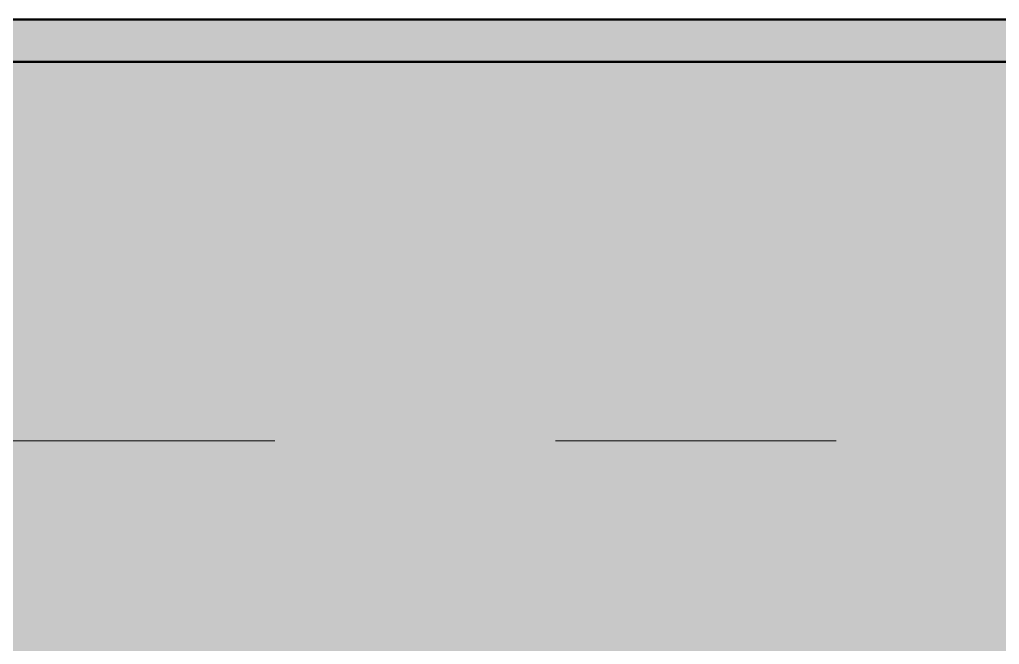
# Model space of a CAD drawing. Header units: metres. Extents: x 305 to 401, y 3 to 1216.
# Drawn here: x 339.5067 to 339.8559, y 1212.2962 to 1212.5187 of the extents above; entities that cross this region are included whole.
import ezdxf

# ---------------------------------------------------------------- set-up
doc = ezdxf.new("R2010")
doc.units = ezdxf.units.M
doc.linetypes.add('JacobsDash', pattern=[0.0045, 0.003, -0.0015])
doc.layers.add('A-FLOR-HDLN', color=7, linetype='JacobsDash', lineweight=18)
doc.layers.add('A-WALL', color=7, linetype='Continuous', lineweight=50)

# ---------------------------------------------------------------- blocks, each defined once
blk = doc.blocks.new('North_Wall - North_Wall-6845343-DRG-2873123 - PLAN - UPSTAND FLOOD WALL AT NORTH END')
at = {"layer": 'A-WALL', "linetype": 'JacobsDash', "lineweight": 18, "true_color": 0xc0c0c0}
h = blk.add_hatch(color=9, dxfattribs=at)
h.paths.add_polyline_path([(200.86981, 1234.70914), (228.09607, 1237.09113), (228.09477, 1237.10607), (200.8685, 1234.72408), (200.86981, 1234.70914)])
h.paths.add_polyline_path([(228.14588, 1237.09549), (231.48314, 1237.38746), (231.48183, 1237.4024), (228.14458, 1237.11043)])
h.paths.add_polyline_path([(231.53295, 1237.39181), (233.84602, 1237.59418), (233.84215, 1237.6089), (231.53164, 1237.40676)])
h = blk.add_hatch(color=9, dxfattribs=at)
h.paths.add_polyline_path([(200.90598, 1234.29572), (228.13224, 1236.67771), (228.09607, 1237.09113), (200.86981, 1234.70914), (200.90451, 1234.31249)])
h.paths.add_polyline_path([(228.18205, 1236.68206), (231.51931, 1236.97404), (231.48314, 1237.38746), (228.14588, 1237.09549), (228.16959, 1236.82453)])
h.paths.add_polyline_path([(231.56912, 1236.97839), (233.93948, 1237.18577), (233.92832, 1237.26265), (233.91522, 1237.33056), (233.84602, 1237.59418), (233.84602, 1237.59418), (231.53295, 1237.39181), (231.54144, 1237.29473)])
at = {"layer": 'A-WALL'}
for p, q in [((231.53164, 1237.40676), (233.84215, 1237.6089)), ((233.84602, 1237.59418), (231.53295, 1237.39181))]:
    blk.add_line(p, q, dxfattribs=at)

msp = doc.modelspace()

# ---------------------------------------------------------------- linework, layer by layer
at = {"layer": 'A-FLOR-HDLN'}
msp.add_line((338.4977, 1212.36874), (340.84265, 1212.36874), dxfattribs=at)

# ---------------------------------------------------------------- block references
at = {"layer": 'A-WALL', "rotation": 355}
msp.add_blockref('North_Wall - North_Wall-6845343-DRG-2873123 - PLAN - UPSTAND FLOOD WALL AT NORTH END', (0, 0), dxfattribs=at)

doc.saveas('drawing.dxf')
